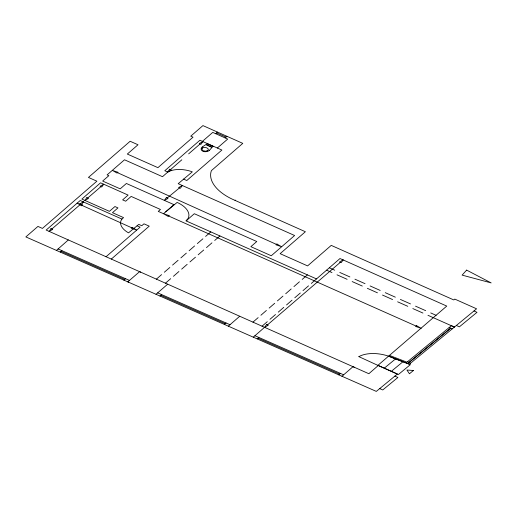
<?xml version="1.0" encoding="UTF-8"?>
<svg xmlns="http://www.w3.org/2000/svg" width="517" height="517" viewBox="0 0 517 517"><rect width="100%" height="100%" fill="white"/><g stroke="black" fill="none" stroke-linecap="round" stroke-linejoin="round"><path stroke-width="0.78" d="M213.017 146.544L212.901 146.227M209.495 150.26L212.009 147.423L205.785 144.631L202.225 147.015M388.887 356.291L410.408 364.621L398.4 374.508L377.94 365.306L446.753 306.083L339.992 258.532L316.488 278.922L186.081 220.888L187.122 219.854M60.23 252.083L61.878 250.616M159.96 296.034L161.588 294.58M224.436 324.45L226.065 323.002M257.182 338.893L258.836 337.427M56.456 250.409L68.328 239.933L354.714 367.451M68.328 239.933L46.162 230.065L80.213 200.506L121.928 219.066L123.557 217.618L112.48 212.687L117.954 207.905L114.929 206.542L109.423 211.35L81.88 199.077L100.569 182.818L128.113 195.09L122.632 199.872L125.683 201.21L131.163 196.428L160.464 209.475L158.26 211.401L163.54 213.728L173.958 204.654L126.394 183.477L120.19 188.854L102.65 181.047L108.854 175.67L107.09 174.895L124.513 159.785L162.506 176.698L167.792 172.071L164.8 170.733L199.892 140.256L202.412 141.38L212.739 132.391L225.089 137.903L226.911 136.294M156.399 279.148L161.569 274.624M311.324 283.445L316.488 278.922M180.872 257.905L186.353 253.123M189.119 250.739L194.592 245.956M173.441 276.298L178.914 271.515M181.68 269.131L187.16 264.349M206.464 247.63L211.944 242.848M260.917 315.247L266.397 310.458M285.707 293.746L291.187 288.958M293.947 286.58L299.427 281.791M286.534 304.952L292.015 300.164M228.333 326.182L239.726 316.255M278.269 312.139L283.775 307.331M253.285 337.168L264.581 327.319M358.895 356.64A26.606 14.256 11.6 0 1 388.933 356.297L389.805 355.534L406.976 362.178L451.412 325.691L454.417 327.074L427.973 315.305M106.05 256.736L140.107 227.163L137.083 225.806L128.52 232.857A20.279 10.863 11.6 0 1 121.947 219.072M111.31 259.082L149.239 226.155L143.959 223.829L141.781 225.735L138.75 224.372L137.083 225.806M186.081 220.888L194.321 213.721L256.781 241.523L250.868 246.667L271.27 255.753L294.606 235.506L178.203 183.684L192.311 171.851A20.971 11.238 11.6 0 0 167.851 172.077M341.97 376.26L353.021 366.676L368.847 373.72L378.25 365.538L397.379 374.043L376.305 391.401L25.85 236.922L37.941 226.42L42.433 228.417L96.879 181.189L88.439 177.428L130.129 141.264L138.013 144.76L127.324 154.053L157.918 167.663L193.009 137.186L190.741 136.178L202.929 125.599L242.783 143.364L211.414 170.604A44.688 23.944 11.6 0 0 232.185 199.116L305.385 231.726L280.13 253.666L307.589 265.9L331.235 245.388L453.803 299.944L454.779 299.091L476.59 308.811L409.328 364.207L388.933 356.297M170.468 169.647L181.829 159.798M188.64 153.866L200.079 143.959M202.412 141.38L217.353 148.024L227.7 139.067L225.089 137.903M205.598 236.405L210.807 231.9M214.71 240.463L219.912 235.959M165.466 283.187L170.675 278.682M156.018 294.283L167.695 284.176M302.187 279.413L307.421 274.882M252.949 322.136L258.157 317.625M262.061 326.195L267.27 321.684M51.842 229.025L80.562 204.286M197.358 243.572L202.877 238.809M172.568 265.072L178.087 260.31M164.328 272.239L169.847 267.476M198.185 254.778L203.704 250.015M189.946 261.945L195.465 257.182M269.163 308.08L274.708 303.292M277.422 300.894L282.948 296.125M294.774 297.786L300.299 293.016M303.014 290.619L308.539 285.849M269.99 319.286L275.509 314.517M87.67 198.056L100.938 186.637M267.483 324.876L340.348 262.313M123.906 280.13L125.573 278.702M338.829 374.883L340.522 373.436M215.686 133.709L217.547 132.119M212.939 146.55L211.731 147.138M167.165 198.043L179.464 187.91M165.718 211.821L177.124 202.431L179.16 203.394A23.291 12.479 11.6 0 1 187.096 219.841M235.067 200.409L235.429 200.111M384.247 368.201L395.583 358.869M391.298 371.348L402.969 361.732M140.702 272.162L139.577 271.677L127.802 281.862L128.52 282.192M183.529 179.076L186.799 180.517L221.883 150.04L217.353 148.024M157.685 292.855L229.987 324.708M58.085 248.961L129.476 280.434M254.913 335.714L343.663 374.812M61.058 251.346L124.746 279.438M160.781 295.297L225.263 323.72M258.009 338.157L339.701 374.172M339.772 272.446L349.886 276.931M354.927 279.18L365.034 283.665M400.391 299.433L410.498 303.918M415.539 306.167L425.691 310.672M337.013 274.824L347.12 279.309M352.161 281.565L362.314 286.069M397.631 301.812L407.784 306.316M412.824 308.571L422.932 313.056M168.581 215.983L416.14 326.085M216.649 132.914L226.013 137.089M370.114 285.94L380.202 290.444M385.268 292.674L395.35 297.178M382.502 295.058L392.59 299.563M367.354 288.318L377.442 292.822M430.732 312.927L436.115 315.331M329.355 267.787L334.732 270.191M326.595 270.165L331.972 272.575M117.449 172.659L276.472 244.412M82.132 205.436L131.661 227.771M212.804 146.182L207.485 143.752L206.257 144.424L211.64 147.132M473.999 310.943L477.004 312.326L459.374 326.841L456.369 325.464M449.131 327.461L452.22 328.883M407.506 361.745L410.595 363.16M358.869 356.646L378.25 365.538M394.898 376.092L397.903 377.468L382.735 389.96L379.73 388.584M204.351 151.636A2.792 1.493 11.6 0 1 201.779 150.479A4.866 2.604 11.6 0 1 201.178 149.335A6.954 3.722 11.6 0 1 201.307 148.179M201.365 148.192A9.784 5.241 11.6 0 1 202.289 147.022M202.703 147.927A3.037 1.629 11.6 0 1 206.774 147.868A3.037 1.629 11.6 0 1 207.95 150.279A4.11 2.204 11.6 0 1 207.078 150.822M207.097 150.835A4.679 2.507 11.6 0 1 205.811 151.132A3.289 1.764 11.6 0 1 204.499 151.1M204.486 151.113A2.301 1.234 11.6 0 1 202.554 150.24A3.309 1.771 11.6 0 1 202.082 149.452A4.226 2.262 11.6 0 1 202.179 148.689A5.461 2.928 11.6 0 1 202.754 147.94M204.325 151.662A4.873 2.611 11.6 0 0 206.277 151.636A7.723 4.136 11.6 0 0 208.196 151.119A7.303 3.916 11.6 0 0 209.527 150.266M50.976 228.656L49.083 231.409L52.689 229.412L50.976 228.656M83.327 201.901L81.434 204.654L79.76 203.918L83.327 201.901M202.838 141.574L200.945 144.327L199.271 143.59L202.838 141.574M86.824 197.662L84.911 200.434L88.497 198.405L86.824 197.662M169.621 169.259L167.702 172.032L171.269 170.015L169.621 169.259M343.107 259.928L341.194 262.701L339.52 261.964L343.107 259.928M103.697 184.252L101.746 187.005L100.091 186.249L103.697 184.252M266.636 324.489L264.678 327.242L268.284 325.245L266.636 324.489M182.307 185.571L180.31 188.298L178.617 187.522L182.307 185.571M166.319 197.656L164.296 200.402L168.012 198.431L166.319 197.656M466.625 270.107L462.12 275.122L491.15 282.909L466.625 270.107M82.571 205.023L81.673 205.818L77.072 203.149L82.571 205.023M132.145 227.377L131.221 228.184L136.675 230.046L132.145 227.377M416.579 325.665L415.681 326.46L421.206 328.314L416.579 325.665M117.908 172.277L116.971 173.053L112.409 170.403L117.908 172.277M169.059 215.583L168.096 216.377L163.54 213.728L169.059 215.583M276.931 244.03L275.994 244.806L281.494 246.68L276.931 244.03M450.695 328.179L409.031 362.443L450.695 328.179M413.426 370.489L409.451 373.772L406.924 370.043L413.426 370.489"/></g></svg>
